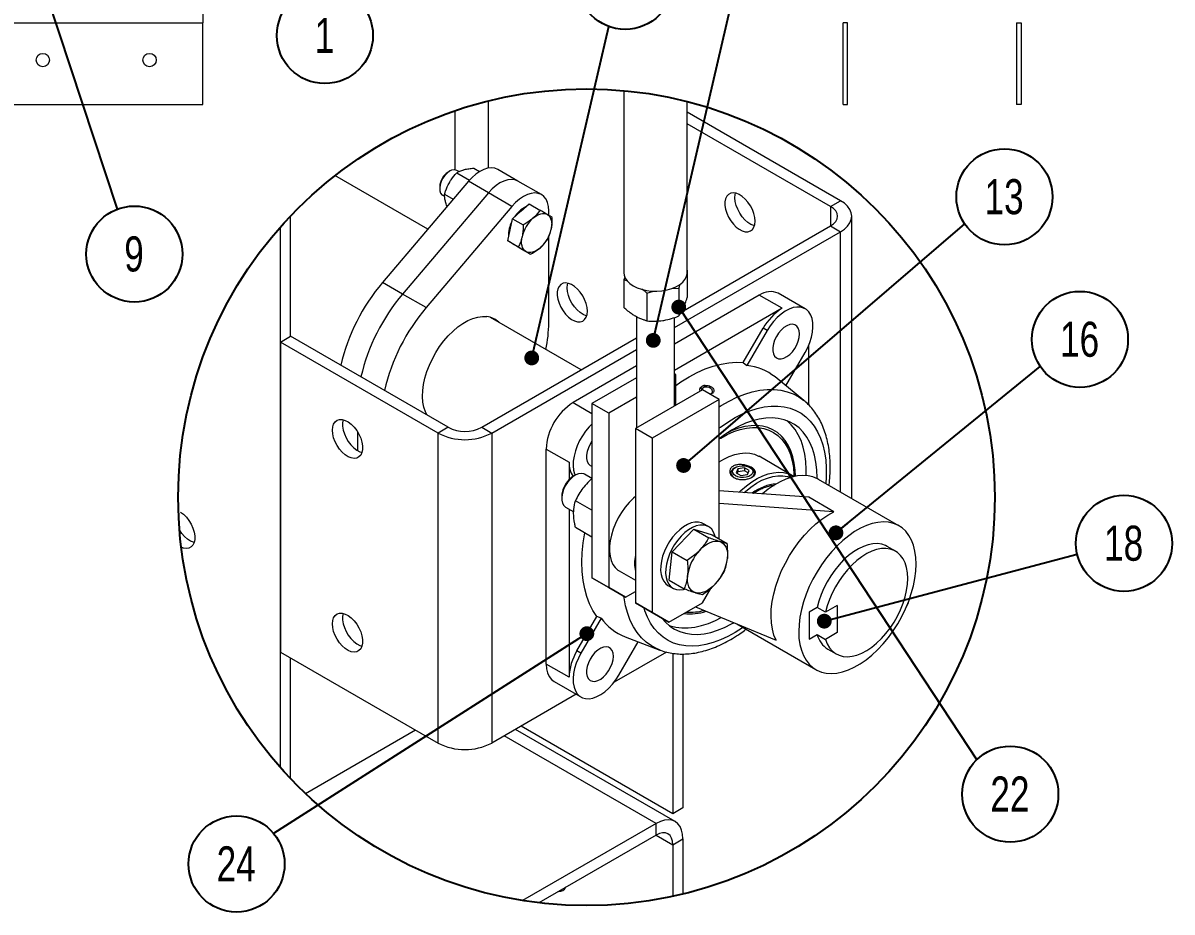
# Model space of a CAD drawing. Header units: millimetres. Extents: x -3124 to 13554, y -5049 to 691.
# Drawn here: x -926 to 624, y -2690 to -1491 of the extents above; entities that cross this region are included whole.
import ezdxf

# ---------------------------------------------------------------- set-up
doc = ezdxf.new("R2010")
doc.units = ezdxf.units.MM
doc.layers.add('SHEET', color=179, linetype='Continuous')
doc.styles.add('SLDTEXTSTYLE0', font='TXT', dxfattribs={"width": 0.75})
doc.dimstyles.new('SLDDIMSTYLE1', dxfattribs={"dimtxt": 0.18, "dimasz": 3.302, "dimexe": 0, "dimexo": 0.0625, "dimgap": 0, "dimtad": 0, "dimtih": 1, "dimtoh": 1, "dimdec": 0, "dimrnd": 1e-09, "dimzin": 0, "dimdsep": 46, "dimtxsty": 'Standard', "dimsah": 1, "dimcen": 0.09, "dimadec": 0, "dimazin": 0, "dimtfac": 3.302, "dimtdec": 0, "dimtofl": 0, "dimtmove": 0, "dimatfit": 3, "dimfxl": 1, "dimfrac": 2, "dimtolj": 1, "dimtzin": 0, "dimarcsym": 0})

msp = doc.modelspace()

# ---------------------------------------------------------------- linework, layer by layer
at = {"linetype": 'Continuous', "lineweight": 20}
for p, q in [((-683.36623, -1474.9973), (-683.36623, -1490.9973)), ((-2555.36618, -1490.9973), (-683.36623, -1490.9973)), ((-683.36623, -1600.9973), (-683.36623, -1490.9973)), ((180.22661, -1600.9973), (180.22661, -1490.9973)), ((186.22659, -1490.9973), (180.22661, -1490.9973)), ((186.22659, -1600.9973), (186.22659, -1490.9973)), ((414.2266, -1490.9973), (414.2266, -1600.9973)), ((414.2266, -1490.9973), (420.22661, -1490.9973)), ((420.22661, -1490.9973), (420.22661, -1600.9973)), ((-298.31389, -1686.69808), (-298.31389, -1596.13686)), ((-115.62457, -1582.30506), (-115.62457, -1828.10326)), ((-2555.36618, -1600.9973), (-683.36623, -1600.9973)), ((-343.56868, -1609.41908), (-343.56868, -1689.13397)), ((-30.18489, -1828.10318), (-30.18489, -1596.99756)), ((176.86187, -1730.73915), (-30.18475, -1611.21368)), ((180.22661, -1600.9973), (186.22659, -1600.9973)), ((420.22661, -1600.9973), (414.2266, -1600.9973)), ((163.28539, -1738.57669), (-30.18468, -1626.88879)), ((-318.17186, -1686.85071), (-310.30976, -1691.3894)), ((-258.47669, -1704.28635), (-285.62951, -1688.61136)), ((-380.14573, -1769.14326), (-505.26565, -1696.91307)), ((-325.31774, -1704.48487), (-441.1242, -1841.05475)), ((-350.44057, -1690.94588), (-352.62162, -1692.20523)), ((-340.91376, -1693.07338), (-323.92042, -1702.88342)), ((-338.11346, -1691.56763), (-340.83918, -1689.99411)), ((-298.16492, -1720.15986), (-325.31774, -1704.48487)), ((-226.79817, -1722.57396), (-258.47669, -1704.28635)), ((-298.16492, -1720.15986), (-413.97138, -1856.72974)), ((-364.01495, -1711.94117), (-364.01482, -1714.45967)), ((-266.48641, -1738.44748), (-298.16492, -1720.15986)), ((-360.03764, -1723.2504), (-357.35724, -1724.79776)), ((-357.46392, -1721.91773), (-345.80684, -1728.64721)), ((-254.49418, -1745.0664), (-243.10469, -1735.1208)), ((-243.10469, -1735.1208), (-228.72243, -1743.4235)), ((163.28539, -1738.57669), (176.86187, -1730.73915)), ((-565.3174, -1913.61462), (-565.3174, -1751.45641)), ((-266.48641, -1738.44748), (-382.29286, -1875.01736)), ((-265.88368, -1755.01201), (-254.49418, -1745.0664)), ((-216.85509, -1750.53902), (-216.85509, -1744.55056)), ((163.28539, -1738.57669), (163.28539, -1764.70176)), ((-578.89381, -2495.34044), (-578.89381, -1766.28114)), ((-269.05062, -1769.91563), (-265.88368, -1755.01201)), ((-265.88368, -1755.01201), (-251.50142, -1763.31471)), ((-38.05441, -1880.93271), (163.28539, -1764.70172)), ((163.28539, -1764.70172), (176.86194, -1772.53929)), ((191.85792, -2132.60839), (191.85792, -1751.63916)), ((-272.21764, -1784.8193), (-269.05062, -1769.91563)), ((-216.85509, -1895.36105), (-216.85509, -1779.1471)), ((-47.3046, -1901.94788), (176.86194, -1772.53929)), ((176.86194, -2123.95141), (176.86194, -1772.53929)), ((-272.21764, -1784.8193), (-257.83538, -1793.122)), ((-263.99509, -1789.77732), (-272.21764, -1784.8193)), ((-265.19503, -1789.08651), (-265.98624, -1788.57673)), ((-265.19503, -1789.08651), (-263.91673, -1789.82446)), ((-255.77261, -1794.73539), (-263.99509, -1789.77732)), ((-255.77261, -1794.73539), (-241.39036, -1803.03809)), ((-30.07537, -1824.27844), (-30.07537, -1861.52947)), ((-413.97138, -1856.72974), (-441.1242, -1841.05475)), ((-114.44149, -1833.79395), (-115.73462, -1837.52852)), ((-115.73462, -1837.52852), (-115.73462, -1874.77955)), ((-110.40618, -1839.40051), (-115.73462, -1837.52852)), ((-41.55145, -1849.00342), (-39.581, -1843.33429)), ((-382.29286, -1875.01736), (-413.97138, -1856.72974)), ((-84.38115, -1855.62849), (-75.70173, -1852.60528)), ((-84.38115, -1855.62849), (-84.38115, -1892.87952)), ((-49.69638, -1848.6619), (-41.55145, -1849.00342)), ((67.11897, -1858.10242), (-47.3046, -1924.15773)), ((-41.55145, -1849.00342), (-41.55145, -1886.25444)), ((97.89196, -1875.86729), (67.11897, -1858.10242)), ((128.92081, -1876.46778), (92.71687, -1855.56769)), ((-173.08212, -1958.88239), (-295.667, -1888.11564)), ((-98.50472, -1887.31293), (-98.50472, -2037.28032)), ((97.89196, -1875.86729), (-47.30487, -1959.68764)), ((-47.30473, -2007.72322), (-47.30473, -1888.27597)), ((45.56898, -1949.17639), (72.29197, -1902.89082)), ((77.72291, -1906.02603), (50.47764, -1953.21631)), ((77.72291, -1906.02603), (72.29197, -1902.89082)), ((-578.89381, -1921.45212), (-565.3174, -1913.61462)), ((-366.19614, -2044.23987), (-578.89381, -1921.45212)), ((-578.89381, -1921.45212), (-578.89381, -2339.52099)), ((-352.61973, -2036.40237), (-565.3174, -1913.61462)), ((-307.3648, -2036.40229), (-98.50472, -1915.82994)), ((-293.78826, -2044.23987), (-98.50459, -1931.505)), ((103.00603, -1980.48218), (128.9229, -1935.59277)), ((134.09583, -2006.6784), (134.09583, -1925.06738)), ((45.56898, -1949.17639), (50.47764, -1953.21631)), ((-98.50459, -1953.71486), (-184.04529, -2003.09645)), ((-45.5258, -1965.15716), (-47.305, -1966.18427)), ((-45.5258, -1965.15716), (-47.30446, -1964.13036)), ((-45.5258, -2006.69594), (-45.5258, -1965.15716)), ((-98.50499, -1969.61636), (-158.66291, -2004.34479)), ((127.35612, -2000.33914), (88.36671, -1968.54422)), ((-98.50499, -1995.7414), (-136.03551, -2017.4073)), ((-9.5479, -1985.92676), (-100.05762, -2038.1769)), ((13.07949, -1998.98927), (-77.43022, -2051.23942)), ((13.07949, -1998.98927), (-9.5479, -1985.92676)), ((13.07949, -2186.86243), (13.07949, -1998.98927)), ((-184.04529, -2003.09645), (-158.66277, -2017.74947)), ((-136.03551, -2017.4073), (-158.66291, -2004.34479)), ((-158.66291, -2004.34479), (-158.66291, -2239.50846)), ((-136.03551, -2017.4073), (-136.03551, -2252.57098)), ((-474.80782, -2042.39958), (-474.80782, -2067.76899)), ((-352.61973, -2036.40237), (-366.19614, -2044.23987)), ((-366.19614, -2462.30874), (-366.19614, -2044.23987)), ((-307.3648, -2036.40229), (-293.78826, -2044.23987)), ((-293.78826, -2044.23987), (-293.78826, -2462.30874)), ((-77.43022, -2051.23942), (-100.05762, -2038.1769)), ((-100.05762, -2038.1769), (-100.05762, -2273.34058)), ((-77.43022, -2051.23942), (-77.43022, -2286.40309)), ((-220.24923, -2065.80352), (-189.47623, -2083.56839)), ((-220.24923, -2355.83881), (-220.24923, -2065.80352)), ((112.0293, -2101.67359), (66.77451, -2075.54855)), ((-189.47623, -2083.56839), (-189.47623, -2107.00721)), ((34.93314, -2090.60294), (33.40236, -2091.48747)), ((38.18566, -2092.47871), (35.79482, -2097.62977)), ((47.10852, -2091.09851), (38.18566, -2092.47871)), ((38.18566, -2092.47871), (38.18566, -2096.3328)), ((53.64054, -2094.86937), (47.10852, -2091.09851)), ((47.10852, -2091.09851), (47.10852, -2094.9526)), ((56.03354, -2091.48747), (54.50209, -2090.60302)), ((-181.28936, -2101.03765), (-183.78135, -2102.47671)), ((-158.6625, -2105.44046), (-168.48751, -2099.76861)), ((35.79482, -2097.62977), (42.32684, -2101.40062)), ((38.18566, -2096.3328), (37.20583, -2098.44441)), ((47.10852, -2094.9526), (38.18566, -2096.3328)), ((42.32684, -2101.40062), (51.2497, -2100.02042)), ((52.2298, -2097.90905), (47.10852, -2094.9526)), ((51.2497, -2100.02042), (53.64054, -2094.86937)), ((145.17742, -2105.71784), (145.18349, -2104.36148)), ((255.48449, -2169.33923), (146.87321, -2106.63927)), ((133.73357, -2130.77284), (13.07949, -2122.17036)), ((-199.38836, -2129.51181), (-199.38836, -2132.38947)), ((-158.66264, -2148.24705), (-180.90107, -2135.40908)), ((167.6744, -2150.36646), (133.73357, -2130.77284)), ((-194.08541, -2144.11031), (-183.25643, -2150.36174)), ((-189.47623, -2146.77107), (-189.47623, -2373.60368)), ((167.6744, -2150.36646), (13.07922, -2139.34413)), ((-1.38908, -2170.36788), (-8.17735, -2166.4491)), ((-158.66264, -2184.45289), (-180.90107, -2171.61492)), ((-50.24422, -2204.22124), (-21.26661, -2173.66769)), ((-21.26661, -2173.66769), (-1.06472, -2185.32999)), ((-21.26661, -2173.66769), (3.59059, -2181.38466)), ((3.59059, -2181.38466), (23.79248, -2193.04696)), ((250.79971, -2203.58416), (239.48574, -2197.05274)), ((-54.36477, -2242.49184), (-50.24422, -2204.22124)), ((-50.24422, -2204.22124), (-30.04233, -2215.88354)), ((-121.75953, -2230.20248), (-100.05788, -2242.73057)), ((-158.66291, -2239.50846), (-136.03551, -2252.57098)), ((-136.03551, -2252.57523), (-158.66291, -2239.50846)), ((-54.36477, -2242.49184), (-34.16287, -2254.15414)), ((-136.03551, -2252.57098), (-113.40812, -2265.63774)), ((-113.40812, -2265.63774), (-136.03551, -2252.57523)), ((-113.40812, -2265.63774), (-100.05788, -2257.93082)), ((-56.17337, -2249.58967), (-49.3851, -2253.50846)), ((-9.5479, -2273.34475), (2.25362, -2252.90391)), ((-100.05762, -2273.34058), (-77.43022, -2286.40309)), ((-77.43022, -2286.40734), (-100.05762, -2273.34058)), ((-54.80283, -2299.46986), (-9.5479, -2273.34475)), ((172.33631, -2276.78393), (156.49719, -2285.92766)), ((172.33631, -2276.78393), (172.33631, -2313.36495)), ((260.46923, -2290.01005), (268.25637, -2272.67231)), ((-178.87235, -2337.92026), (-152.14936, -2291.63469)), ((-146.19607, -2293.86516), (-173.44141, -2341.05548)), ((-146.19607, -2293.86516), (-152.14936, -2291.63469)), ((-77.43022, -2286.40309), (-54.80283, -2299.46986)), ((-54.80283, -2299.46986), (-77.43022, -2286.40734)), ((-18.7637, -2278.6646), (89.80321, -2323.74379)), ((145.18322, -2279.39625), (134.32201, -2285.66629)), ((134.32201, -2285.66629), (134.32201, -2322.24731)), ((156.49719, -2285.92766), (145.18322, -2279.39625)), ((36.76616, -2301.72171), (143.49357, -2363.33413)), ((-113.96311, -2319.02766), (-66.93141, -2336.89152)), ((134.32201, -2322.24731), (145.18322, -2315.97727)), ((145.18322, -2315.97727), (156.49719, -2322.50868)), ((172.33631, -2313.36495), (156.49719, -2322.50868)), ((-578.89381, -2339.52099), (-366.19614, -2462.30874)), ((-173.44141, -2341.05548), (-178.87235, -2337.92026)), ((-58.17552, -2339.61229), (-128.77155, -2380.36651)), ((-122.24142, -2370.62221), (-96.32185, -2325.72828)), ((-66.93141, -2336.89152), (-67.45807, -2336.68893)), ((159.49224, -2335.62058), (170.80621, -2342.152)), ((-565.3174, -2510.16518), (-565.3174, -2347.35854)), ((-189.47623, -2373.60368), (-220.24923, -2355.83881)), ((-49.41228, -2341.33379), (-49.41228, -2557.7504)), ((-35.8358, -2342.14847), (-35.8358, -2549.91286)), ((-209.64333, -2379.28049), (-173.43939, -2400.18058)), ((-179.80336, -2396.50665), (-293.78826, -2462.30874)), ((-545.07864, -2530.39178), (-396.66939, -2444.71694)), ((-46.44177, -2568.27811), (-261.89726, -2443.8983)), ((-49.41228, -2557.7504), (-254.2643, -2439.49184)), ((-72.03967, -2570.81291), (-276.89169, -2452.55436)), ((-35.8358, -2549.91286), (-49.41228, -2557.7504)), ((-72.03967, -2570.81291), (-252.21624, -2674.82663)), ((-72.03967, -2586.49049), (-72.03967, -2570.81291)), ((-72.03967, -2586.49049), (-230.29896, -2677.85163)), ((-72.04345, -2586.4926), (-49.41228, -2599.55729)), ((-49.41228, -2599.55729), (-35.8358, -2591.71976)), ((-49.41228, -2599.55729), (-49.41228, -2669.14921)), ((-35.8358, -2591.71976), (-35.8358, -2666.02962))]:
    msp.add_line(p, q, dxfattribs=at)
at = {"linetype": 'Continuous', "lineweight": 20, "flags": 128}
for points in [[(-285.62951, -1688.61136), (-285.7138, -1688.56315), (-289.79577, -1686.92575), (-294.37063, -1686.36313), (-299.32454, -1686.88947), (-304.53449, -1688.49138), (-309.87096, -1691.12927), (-315.20142, -1694.73772), (-320.39337, -1699.22668), (-325.31774, -1704.48487)], [(-353.80874, -1693.38104), (-356.97346, -1696.65297), (-359.72764, -1700.55135), (-361.89804, -1704.83115), (-363.34843, -1709.22358), (-363.98764, -1713.45252), (-363.77549, -1717.25228), (-362.72533, -1720.38401), (-360.90317, -1722.65114), (-360.03764, -1723.2504)], [(-258.47669, -1704.28635), (-258.56098, -1704.23814), (-262.64295, -1702.60074), (-267.21781, -1702.03812), (-272.17172, -1702.56445), (-277.38167, -1704.16636), (-282.71814, -1706.80426), (-288.0486, -1710.41271), (-293.24055, -1714.90167), (-298.16492, -1720.15986)], [(-258.47669, -1704.28635), (-258.56098, -1704.23814), (-262.64295, -1702.60074), (-267.21781, -1702.03812), (-272.17172, -1702.56445), (-277.38167, -1704.16636), (-282.71814, -1706.80426), (-288.0486, -1710.41271), (-293.24055, -1714.90167), (-298.16492, -1720.15986)], [(-216.85509, -1744.55056), (-217.27676, -1738.63498), (-218.53139, -1733.35319), (-220.58768, -1728.83665), (-223.3946, -1725.1973), (-226.88247, -1722.52575), (-230.96444, -1720.88836), (-235.53929, -1720.32574), (-240.4932, -1720.85207), (-245.70316, -1722.45398), (-251.03962, -1725.09188), (-256.37009, -1728.70033), (-261.56204, -1733.18928), (-266.48641, -1738.44748)], [(61.46212, -1758.18336), (61.0451, -1753.20881), (59.81158, -1747.95666), (57.812, -1742.64197), (55.12782, -1737.48215), (51.86963, -1732.68869), (48.17015, -1728.45751), (44.18124, -1724.96208), (40.06581, -1722.34521), (35.99274, -1720.7145), (32.12872, -1720.13643), (28.63208, -1720.63467), (25.64552, -1722.18895), (23.2915, -1724.73525), (21.66659, -1728.16985), (20.83714, -1732.35193), (20.83714, -1737.11018), (21.66659, -1742.24977), (23.2915, -1747.56045), (25.64552, -1752.8248), (28.63208, -1757.82714), (32.12872, -1762.36258), (35.99274, -1766.24582), (40.06581, -1769.3177), (44.18124, -1771.45247), (48.17015, -1772.56254), (51.86963, -1772.60269), (55.12782, -1771.57113), (57.812, -1769.51025), (59.81158, -1766.50422), (61.0451, -1762.67642), (61.46212, -1758.18336)], [(34.30923, -1726.83326), (34.72598, -1722.34004), (35.18669, -1720.51064)], [(60.58432, -1764.5056), (59.77833, -1764.30189), (55.70526, -1762.6711), (51.59011, -1760.05446), (47.60093, -1756.55887), (43.90172, -1752.32785), (40.64326, -1747.53431), (37.95935, -1742.37449), (35.9595, -1737.05964), (34.72598, -1731.80765), (34.30923, -1726.83326)], [(176.86194, -1772.53929), (182.07958, -1769.01241), (186.27761, -1765.05792), (189.3521, -1760.77289), (191.22754, -1756.26288), (191.85792, -1751.63916), (191.22761, -1747.01541), (189.35224, -1742.50559), (186.27768, -1738.2206), (182.07958, -1734.26592), (176.86187, -1730.73915)], [(-238.29307, -1754.41911), (-235.67491, -1752.34062), (-233.015, -1750.63735), (-230.35894, -1749.33874), (-227.75218, -1748.46698), (-225.23921, -1748.03686), (-222.86307, -1748.05562), (-220.66449, -1748.52325), (-218.68103, -1749.43169)], [(-218.68103, -1749.43169), (-216.94667, -1750.7652), (-215.49102, -1752.50102), (-214.33896, -1754.60957), (-213.51032, -1757.05465), (-213.01926, -1759.79445), (-212.87407, -1762.78219), (-213.07732, -1765.96657), (-213.6255, -1769.29338)], [(163.28539, -1764.70172), (167.265, -1761.90231), (170.22222, -1758.70866), (172.04324, -1755.24317), (172.65791, -1751.63912), (172.04324, -1748.03532), (170.22222, -1744.56982), (167.26493, -1741.37598), (163.28539, -1738.57669)], [(-247.79398, -1799.13003), (-249.52841, -1797.79655), (-250.98406, -1796.06058), (-252.13605, -1793.95214), (-252.96469, -1791.50706), (-253.45582, -1788.76715), (-253.60101, -1785.7794), (-253.39769, -1782.59499), (-252.84951, -1779.26834)], [(-228.18201, -1794.14249), (-230.80017, -1796.22114), (-233.46001, -1797.92421), (-236.11607, -1799.22282), (-238.7229, -1800.09461), (-241.23586, -1800.52489), (-243.61193, -1800.50594), (-245.81052, -1800.03831), (-247.79398, -1799.13003)], [(-115.62457, -1828.10326), (-115.29684, -1831.15361), (-113.84887, -1835.13998), (-111.28419, -1838.9345), (-107.67237, -1842.43347), (-103.11255, -1845.54152), (-97.72814, -1848.17415), (-91.66709, -1850.25921), (-85.09407, -1851.73977), (-78.18873, -1852.57566), (-71.13908, -1852.744), (-64.13785, -1852.24017), (-57.37574, -1851.07774), (-51.03699, -1849.28894), (-45.2949, -1846.92211), (-40.30593, -1844.04204), (-36.20602, -1840.7272), (-33.10725, -1837.06784), (-31.09377, -1833.16423), (-30.22103, -1829.12251), (-30.18489, -1828.10318)], [(-164.8121, -1879.70577), (-165.22912, -1874.73123), (-166.46264, -1869.47908), (-168.46222, -1864.16446), (-171.14613, -1859.00472), (-174.40459, -1854.21111), (-178.10407, -1849.97992), (-182.09298, -1846.4845), (-186.2084, -1843.86778), (-190.2812, -1842.23707), (-194.14522, -1841.659), (-197.64213, -1842.15724), (-200.62869, -1843.71137), (-202.98271, -1846.25782), (-204.60762, -1849.69234), (-205.43707, -1853.87435), (-205.43707, -1858.6326), (-204.60762, -1863.77227), (-202.98271, -1869.08287), (-200.62869, -1874.34722), (-197.64213, -1879.34955), (-194.14522, -1883.88523), (-190.2812, -1887.7684), (-186.2084, -1890.84012), (-182.09298, -1892.97489), (-178.10407, -1894.08504), (-174.40459, -1894.12518), (-171.14613, -1893.0937), (-168.46222, -1891.03274), (-166.46264, -1888.02672), (-165.22912, -1884.19883), (-164.8121, -1879.70577)], [(-191.96498, -1848.35568), (-191.54824, -1843.86246), (-191.08752, -1842.03314)], [(-165.68963, -1886.02817), (-166.49588, -1885.8243), (-170.56895, -1884.19351), (-174.6841, -1881.57687), (-178.67302, -1878.08152), (-182.3725, -1873.85034), (-185.63095, -1869.05673), (-188.31487, -1863.89698), (-190.31472, -1858.58214), (-191.54824, -1853.33006), (-191.96498, -1848.35568)], [(128.9229, -1935.59277), (132.45245, -1928.81907), (135.33131, -1921.86639), (137.49516, -1914.89025), (138.89565, -1908.04611), (139.50149, -1901.48722), (139.29912, -1895.36), (138.29319, -1889.80118), (136.50603, -1884.93506), (133.97762, -1880.87032), (130.76441, -1877.69774), (126.93822, -1875.48813), (122.58455, -1874.29103), (117.80058, -1874.13305), (112.69319, -1875.01773), (107.37649, -1876.92532), (101.96922, -1879.81325), (96.59222, -1883.61692), (91.36554, -1888.25145), (86.40597, -1893.61329), (81.8243, -1899.58256), (77.72291, -1906.02603)], [(-380.84261, -2020.10966), (-383.18422, -2015.46332), (-385.2774, -2009.23777), (-386.59454, -2002.33061), (-387.11716, -1994.83864), (-386.83784, -1986.86704), (-385.7605, -1978.52782), (-383.90024, -1969.93784), (-381.28336, -1961.2179), (-377.94641, -1952.4903), (-373.93632, -1943.87764), (-369.30921, -1935.50067), (-364.13034, -1927.47713), (-358.47214, -1919.91954), (-352.41419, -1912.93403), (-346.04145, -1906.61879), (-339.44348, -1901.06227), (-332.7128, -1896.34265), (-325.94394, -1892.52603), (-319.23187, -1889.66606), (-312.67086, -1887.8029), (-306.35301, -1886.96264), (-300.36701, -1887.15714)], [(121.42487, -1910.35943), (121.00165, -1906.11011), (119.75181, -1902.54808), (117.73375, -1899.84006), (115.04189, -1898.11239), (111.80204, -1897.44613), (108.16568, -1897.87221), (104.30294, -1899.37091), (100.39434, -1901.87197), (96.6227, -1905.25863), (93.16437, -1909.37225), (90.18098, -1914.02078), (87.81212, -1918.98673), (86.16853, -1924.03797), (85.32708, -1928.93811), (85.32708, -1933.45823), (86.16853, -1937.387), (87.81212, -1940.54044), (90.18098, -1942.77137), (93.16437, -1943.97534), (96.6227, -1944.09621), (100.39434, -1943.12824), (104.30294, -1941.11652), (108.16568, -1938.15524), (111.80204, -1934.38303), (115.04189, -1929.97612), (117.73375, -1925.14048), (119.75181, -1920.10231), (121.00165, -1915.0974), (121.42487, -1910.35943)], [(-45.5258, -1979.9916), (-38.65566, -1975.23033), (-27.6902, -1968.41871), (-16.7246, -1962.5698), (-5.82246, -1957.71753), (4.95351, -1953.88999), (15.541, -1951.10899), (25.87892, -1949.39095), (35.90751, -1948.74544), (45.56898, -1949.17639)], [(0.84396, -1991.92569), (1.85602, -1991.44375), (3.56536, -1989.90852), (4.1743, -1987.99434), (3.59085, -1985.99301), (1.90336, -1984.2089), (-0.63057, -1982.91422), (-3.62603, -1982.30532), (-6.62702, -1982.4751), (-9.1758, -1983.39802), (-10.88514, -1984.93325), (-11.49407, -1986.84744), (-11.48989, -1987.04746)], [(13.07949, -2008.93912), (15.8419, -2007.19008), (26.41287, -2001.08759), (36.95282, -1995.93746), (47.39991, -1991.76995), (57.69277, -1988.60941), (67.77113, -1986.47431), (77.57577, -1985.37748), (87.0491, -1985.32506), (96.13562, -1986.31749), (104.78193, -1988.34899), (112.93731, -1991.40757), (120.55395, -1995.47535), (127.35612, -2000.33914)], [(13.07949, -2037.31653), (14.62928, -2036.15974), (24.56218, -2029.28151), (34.54242, -2023.29079), (44.50688, -2018.22572), (54.39257, -2014.118), (64.13699, -2010.99374), (73.6785, -2008.87279), (82.95674, -2007.76851), (91.91318, -2007.6879), (100.49111, -2008.6313), (108.63631, -2010.59279), (116.29726, -2013.56021), (123.4256, -2017.51453), (129.97617, -2022.43097), (135.90761, -2028.27819), (141.18244, -2035.01943), (145.76721, -2042.61201), (149.63305, -2051.00788), (152.75542, -2060.15401), (155.1147, -2069.99258), (156.69585, -2080.46133), (157.48895, -2091.49411), (157.48895, -2103.02118), (156.92682, -2112.4431)], [(-508.74878, -2040.33398), (-508.33203, -2035.84076), (-507.09851, -2032.01279), (-505.09866, -2029.00693), (-502.41475, -2026.94604), (-499.15629, -2025.91456), (-495.45708, -2025.95455), (-491.4679, -2027.06478), (-487.35275, -2029.19932), (-483.27967, -2032.27127), (-479.41565, -2036.15451), (-475.91874, -2040.69004), (-472.93245, -2045.69237), (-470.57844, -2050.95657), (-468.95352, -2056.26725), (-468.12407, -2061.40699), (-468.12407, -2066.16525), (-468.95352, -2070.34717), (-470.57844, -2073.78177), (-472.93245, -2076.32823), (-475.91874, -2077.88251), (-479.41565, -2078.38067), (-483.27967, -2077.8026), (-487.35275, -2076.17181), (-491.4679, -2073.55517), (-495.45708, -2070.05959), (-499.15629, -2065.82856), (-502.41475, -2061.03502), (-505.09866, -2055.87521), (-507.09851, -2050.56036), (-508.33203, -2045.30836), (-508.74878, -2040.33398)], [(-494.2949, -2026.17386), (-495.06798, -2030.17762), (-495.06798, -2034.93587), (-494.23853, -2040.07546), (-492.61362, -2045.38614), (-490.2596, -2050.65049), (-487.27304, -2055.65282), (-483.7764, -2060.18827), (-479.91238, -2064.07151), (-475.83931, -2067.14339), (-471.72389, -2069.27816), (-468.89701, -2070.16898)], [(145.18349, -2104.36148), (144.7867, -2093.65833), (143.59911, -2083.48833), (141.62906, -2073.92289), (138.89039, -2065.0291), (135.40225, -2056.86933), (131.18919, -2049.50074), (126.28066, -2042.97516), (120.71121, -2037.33823), (114.5198, -2032.6295), (107.74987, -2028.88216), (100.44896, -2026.12226), (92.66825, -2024.36939), (84.46236, -2023.63561), (75.88875, -2023.92632), (67.0077, -2025.2391), (57.88132, -2027.5652), (48.57375, -2030.88815), (39.15039, -2035.18436), (29.67699, -2040.42414), (20.22031, -2046.57034), (13.07949, -2051.82599)], [(130.37032, -2101.56773), (130.45084, -2093.14906), (129.85586, -2082.57232), (128.47169, -2072.54695), (126.30797, -2063.14331), (123.37988, -2054.42739), (119.70805, -2046.46026), (115.31817, -2039.29778), (110.24099, -2032.99027), (104.51219, -2027.58199), (104.34731, -2027.44761)], [(-158.6625, -2032.15474), (-162.3191, -2035.8427), (-167.10307, -2041.52413), (-171.45667, -2047.74783), (-175.28293, -2054.37511), (-178.49607, -2061.25755), (-181.02447, -2068.24152), (-182.81163, -2075.17105), (-183.81763, -2081.89133), (-184.01993, -2088.25216), (-183.4141, -2094.11157), (-182.01361, -2099.33874), (-181.31579, -2101.05291)], [(13.07949, -2052.17653), (15.13923, -2050.90788), (23.9322, -2046.06308), (32.67056, -2042.17212), (41.28194, -2039.26728), (49.69485, -2037.37268), (57.83971, -2036.50405), (65.64895, -2036.66846), (73.05783, -2037.86476), (80.00504, -2040.08284), (86.43301, -2043.3044), (92.28839, -2047.50276), (97.52269, -2052.64315), (102.09262, -2058.6829), (105.96022, -2065.57204), (109.09345, -2073.25345), (111.46642, -2081.66343), (113.05937, -2090.73233), (113.85921, -2100.38507), (113.93393, -2102.86123)], [(115.76688, -2102.44958), (115.38452, -2094.39273), (114.19881, -2084.96937), (112.23322, -2076.15951), (109.50366, -2068.03427), (106.03197, -2060.65906), (101.84621, -2054.09313), (96.98004, -2048.38949), (91.47263, -2043.59397), (85.36835, -2039.74518), (78.71629, -2036.87422), (71.57008, -2035.00409), (63.98729, -2034.14983), (56.02882, -2034.31842), (47.75886, -2035.50845), (39.24405, -2037.71036), (30.55283, -2040.90636), (24.51241, -2043.66688)], [(-158.6625, -2055.29298), (-160.98334, -2059.01486), (-163.3522, -2063.9808), (-164.99572, -2069.03201), (-165.83718, -2073.93215), (-165.83718, -2078.45227), (-164.99572, -2082.38104), (-163.3522, -2085.53452), (-160.98334, -2087.76544), (-158.6625, -2088.80774)], [(115.50092, -2102.50195), (115.11391, -2094.11614), (113.92705, -2084.68347), (111.95957, -2075.86505), (109.22724, -2067.73198), (105.75218, -2060.34952), (101.56238, -2053.77713), (98.28241, -2049.75411)], [(13.07949, -2083.05254), (19.19989, -2079.39798), (26.61854, -2075.80102), (33.93213, -2073.17137), (41.05772, -2071.53899), (47.9145, -2070.92227), (54.42494, -2071.32828), (60.51506, -2072.75238), (66.11607, -2075.17845), (66.77451, -2075.54855)], [(33.40236, -2091.48747), (31.33872, -2092.9516), (29.46754, -2095.22337), (28.72683, -2097.70208), (29.17284, -2100.20453), (30.77119, -2102.54442), (33.40398, -2104.54874)], [(54.50047, -2090.60208), (56.86042, -2092.42195), (58.2365, -2094.55194), (58.51757, -2096.81949), (57.6803, -2099.04065), (55.79306, -2101.03578), (53.00854, -2102.64325), (49.5525, -2103.73273), (45.70493, -2104.21607), (41.77698, -2104.05382), (38.08748, -2103.25935), (34.93489, -2101.89705), (32.57507, -2100.0771), (31.19886, -2097.9472), (30.91833, -2095.67995), (31.75506, -2093.45849), (33.6423, -2091.46336), (36.42682, -2089.85589), (39.88286, -2088.76641), (43.73097, -2088.28337), (47.65838, -2088.44532), (51.34802, -2089.23971), (54.50047, -2090.60208)], [(56.81457, -2104.06267), (59.1671, -2101.98454), (60.48505, -2099.5868), (60.63381, -2097.07298), (59.60206, -2094.62899), (57.4668, -2092.43649), (56.03354, -2091.48747)], [(-188.19861, -2106.61018), (-191.63361, -2110.76079), (-194.5847, -2115.43396), (-196.9139, -2120.41129), (-198.51251, -2125.46024), (-199.30555, -2130.34441), (-199.25605, -2134.8355), (-198.36632, -2138.72378), (-196.67801, -2141.82711), (-194.27005, -2144.00057), (-194.08541, -2144.11031)], [(-183.78135, -2102.47671), (-186.25163, -2104.13047), (-189.73936, -2107.28206)], [(-168.48751, -2099.76861), (-169.74274, -2099.17379), (-173.0101, -2098.57091), (-176.66453, -2099.06069), (-180.53489, -2100.62017), (-184.44059, -2103.17656), (-188.19861, -2106.61018)], [(39.8598, -2124.07972), (42.40844, -2121.65917), (49.63814, -2115.44595), (57.01485, -2110.04672), (64.45468, -2105.52302), (71.87333, -2101.92605), (79.18692, -2099.2964), (86.3125, -2097.66403), (93.16929, -2097.04731), (99.67973, -2097.45332), (105.76985, -2098.87741), (111.37086, -2101.30348), (113.90507, -2102.84191)], [(46.57106, -2124.55825), (48.52951, -2122.81863), (55.82085, -2116.96478), (63.22453, -2111.98225), (70.65087, -2107.93154), (78.00951, -2104.86184), (85.21129, -2102.81029), (92.16869, -2101.80196), (98.79734, -2101.84896), (105.01674, -2102.9508), (108.7794, -2104.21683)], [(146.87321, -2106.63927), (145.60246, -2105.93831), (139.53015, -2103.38967), (132.95854, -2101.86975), (125.95515, -2101.39415), (118.59186, -2101.96757), (110.94413, -2103.58436), (103.09046, -2106.22786), (95.11155, -2109.87079), (87.08922, -2114.4759), (79.10573, -2119.996), (71.30337, -2126.32162)], [(-100.05762, -2129.83047), (-102.74544, -2132.20864), (-108.41227, -2137.92737), (-113.7457, -2144.30446), (-118.65051, -2151.22638), (-123.03904, -2158.56901), (-126.83266, -2166.20129), (-129.9638, -2173.98689), (-132.37649, -2181.78666), (-134.02743, -2189.46096), (-134.88736, -2196.87299), (-134.94064, -2203.8899), (-134.18645, -2210.38647), (-132.63827, -2216.24651), (-130.32391, -2221.36553), (-127.28448, -2225.6517), (-123.57434, -2229.02848), (-121.75953, -2230.20248)], [(-713.62696, -2150.72189), (-709.55389, -2153.79369), (-705.68987, -2157.67693), (-702.19296, -2162.21261), (-699.2064, -2167.21494), (-696.85265, -2172.47914), (-695.22774, -2177.78974), (-694.39829, -2182.92941), (-694.39829, -2187.68766), (-695.22774, -2191.86967), (-696.85265, -2195.30418), (-699.2064, -2197.8508), (-702.19296, -2199.40492), (-705.68987, -2199.90316), (-709.55389, -2199.32502), (-712.65147, -2198.0848)], [(89.80321, -2323.74379), (86.87572, -2316.64904), (84.74572, -2308.79302), (83.43586, -2300.25889), (82.95977, -2291.13707), (83.32257, -2281.52427), (84.52062, -2271.52219), (86.54097, -2261.23689), (89.36232, -2250.77732), (92.95471, -2240.25427), (97.28026, -2229.77918), (102.29297, -2219.46302), (107.93984, -2209.4151), (114.16098, -2199.74187), (120.89059, -2190.54574), (128.0573, -2181.92418), (135.5852, -2173.96853), (143.39458, -2166.76304), (151.40261, -2160.3841), (159.52461, -2154.89914), (167.6744, -2150.36646)], [(-8.17735, -2166.4491), (-10.80853, -2165.23164), (-15.08458, -2164.29063), (-19.7612, -2164.37468), (-24.72872, -2165.48155), (-29.87091, -2167.58554), (-35.06704, -2170.63738), (-40.19534, -2174.5652), (-45.13576, -2179.27728)], [(7.60863, -2183.7042), (7.26147, -2182.3774), (5.46271, -2177.78632), (2.94078, -2173.99569), (-0.24512, -2171.09453), (-4.02026, -2169.15043), (-8.29631, -2168.20942), (-12.97292, -2168.29347), (-17.94045, -2169.40033), (-23.08264, -2171.50433), (-28.27877, -2174.55616), (-33.40706, -2178.48398), (-38.34748, -2183.19606)], [(264.36257, -2281.34101), (268.62527, -2271.03218), (272.17855, -2260.67522), (274.98593, -2250.37626), (277.01862, -2240.24113), (278.25579, -2230.37378), (278.68467, -2220.87545), (278.3009, -2211.84362), (277.10838, -2203.37094), (275.11939, -2195.54441), (272.35435, -2188.44426), (268.84166, -2182.14344), (264.61727, -2176.70653), (259.72459, -2172.18929), (254.21374, -2168.63827), (248.14143, -2166.08963), (241.56982, -2164.5697), (234.56643, -2164.09411), (227.20314, -2164.66753), (219.55541, -2166.28431), (211.70173, -2168.92782), (203.72283, -2172.57075), (195.7005, -2177.17585), (187.71701, -2182.69595), (179.85423, -2189.07429), (172.19294, -2196.24544), (164.81192, -2204.13577), (157.78654, -2212.66444), (151.18911, -2221.74386), (145.08746, -2231.28075), (139.5439, -2241.17745), (134.61549, -2251.33235), (130.35279, -2261.64111), (126.79951, -2271.99814), (123.99206, -2282.29707), (121.95943, -2292.43215), (120.72227, -2302.29959), (120.29338, -2311.79791), (120.67709, -2320.82978), (121.86961, -2329.30246), (123.85853, -2337.12903), (126.62364, -2344.22906), (130.13632, -2350.52997), (134.36072, -2355.96688), (139.2534, -2360.48411), (144.76418, -2364.03517), (150.83656, -2366.58377), (157.4081, -2368.10366), (164.41149, -2368.57933), (171.77485, -2368.0058), (179.42264, -2366.38897), (187.27625, -2363.74559), (195.25516, -2360.10266), (203.27749, -2355.49747), (211.26111, -2349.97737), (219.12376, -2343.59912), (226.78498, -2336.428), (234.16614, -2328.53759), (241.19144, -2320.00896), (247.78881, -2310.92958), (253.89059, -2301.39262), (259.43415, -2291.49584), (264.36257, -2281.34101)], [(-695.17123, -2191.69139), (-695.97748, -2191.48752), (-700.05055, -2189.85673), (-704.1657, -2187.24009), (-708.15461, -2183.74474), (-711.8541, -2179.51356), (-715.01019, -2174.87053)], [(-152.14936, -2291.63469), (-157.35251, -2283.48169), (-161.80713, -2274.47256), (-165.48732, -2264.65933), (-168.37206, -2254.09861), (-170.44447, -2242.85129), (-171.69282, -2230.98248), (-172.10971, -2218.56055), (-171.69282, -2205.6573), (-170.44447, -2192.34717), (-168.39498, -2178.83458)], [(-45.13576, -2179.27728), (-49.77231, -2184.66305), (-53.99644, -2190.5963), (-57.70914, -2196.9378), (-60.82328, -2203.53913), (-63.26605, -2210.2455), (-64.97997, -2216.89976), (-65.92501, -2223.34579), (-66.07903, -2229.43251), (-65.43826, -2235.01743), (-64.01795, -2239.96948), (-61.85126, -2244.17264), (-58.98892, -2247.52846), (-56.17337, -2249.58967)], [(-38.34748, -2183.19606), (-42.98404, -2188.58184), (-47.20817, -2194.51508), (-50.92087, -2200.85658), (-54.03501, -2207.45792), (-56.47778, -2214.16428), (-58.1917, -2220.81854), (-59.13674, -2227.26457), (-59.29076, -2233.3513), (-58.64999, -2238.93622), (-57.22968, -2243.88827), (-55.06299, -2248.09143), (-52.20065, -2251.44725), (-48.70994, -2253.87701), (-44.67248, -2255.32377), (-40.18293, -2255.75342), (-35.34676, -2255.15645), (-33.56958, -2254.6999)], [(-13.12802, -2202.00706), (-9.76369, -2198.74993), (-6.2796, -2195.94214), (-2.73522, -2193.6314), (0.80876, -2191.85744), (4.29164, -2190.6506), (7.65395, -2190.03153), (10.83795, -2190.0108), (13.78945, -2190.58857)], [(13.78945, -2190.58857), (16.45758, -2191.75541), (18.79703, -2193.49092), (20.76762, -2195.76565), (22.33575, -2198.54043), (23.47432, -2201.76815), (24.16405, -2205.39344), (24.39319, -2209.35393), (24.15771, -2213.58232)], [(239.48574, -2197.05274), (237.5184, -2196.02364), (232.27425, -2194.17659), (226.56581, -2193.35151), (220.47388, -2193.5601), (214.08475, -2194.79933), (207.48907, -2197.05161), (200.77997, -2200.28514), (194.05252, -2204.45421), (187.40209, -2209.49957), (180.92294, -2215.34983), (174.70665, -2221.92229), (168.84129, -2229.12368), (163.41008, -2236.85206), (158.48976, -2244.99804), (154.15005, -2253.44621), (150.45245, -2262.0769), (147.4493, -2270.768), (145.18322, -2279.39625)], [(156.49719, -2322.50868), (158.76327, -2328.52057), (161.76642, -2333.74431), (165.46401, -2338.10584), (169.80372, -2341.54349), (174.72405, -2344.00858), (180.15526, -2345.46622), (186.02062, -2345.89561), (192.2369, -2345.29082), (198.71605, -2343.66041), (205.36649, -2341.02743), (212.09394, -2337.42908), (218.80304, -2332.91651), (225.39872, -2327.55358), (231.78784, -2321.41609), (237.87978, -2314.591), (243.58822, -2307.1751), (248.83236, -2299.27336), (253.53791, -2290.99767), (257.63822, -2282.46522), (261.07532, -2273.79678), (263.80036, -2265.11531), (265.77493, -2256.54353), (266.97095, -2248.20299), (267.37151, -2240.21178), (266.97095, -2232.68298), (265.77493, -2225.72335), (263.80036, -2219.43143), (261.07532, -2213.89615), (257.63822, -2209.19617), (253.53791, -2205.39785), (248.83236, -2202.55506), (243.58822, -2200.708), (237.87978, -2199.88293), (231.78784, -2200.09152), (225.39872, -2201.33075), (218.80304, -2203.58302), (212.09394, -2206.81655), (205.36649, -2210.98562), (198.71605, -2216.03099), (192.2369, -2221.88124), (186.02062, -2228.45371), (180.15526, -2235.65509), (174.72405, -2243.38348), (169.80372, -2251.52945), (165.46401, -2259.97762), (161.76642, -2268.60831), (158.76327, -2277.29941), (156.49719, -2285.92766)], [(-19.30871, -2259.41272), (-21.97697, -2258.24612), (-24.31643, -2256.51045), (-26.28701, -2254.23588), (-27.85501, -2251.46086), (-28.99372, -2248.23322), (-29.68344, -2244.60809), (-29.91258, -2240.64745), (-29.6771, -2236.41905)], [(7.60863, -2247.99447), (4.2443, -2251.25144), (0.76021, -2254.05939), (-2.78418, -2256.36997), (-6.32815, -2258.14394), (-9.81103, -2259.35077), (-13.17334, -2259.97), (-16.35735, -2259.99073), (-19.30871, -2259.41272)], [(-67.45807, -2336.68893), (-70.68268, -2335.33374), (-78.29932, -2331.26604), (-85.33238, -2326.213), (-91.74086, -2320.20439), (-97.48686, -2313.27532), (-102.53679, -2305.4666), (-106.86113, -2296.82411), (-110.43424, -2287.39838), (-113.23535, -2277.24477), (-115.24801, -2266.42295), (-115.52463, -2264.41587)], [(-508.74878, -2301.62693), (-508.33203, -2297.13371), (-507.09851, -2293.30583), (-505.09866, -2290.29996), (-502.41475, -2288.239), (-499.15629, -2287.20752), (-495.45708, -2287.24759), (-491.4679, -2288.35782), (-487.35275, -2290.49243), (-483.27967, -2293.56431), (-479.41565, -2297.44755), (-475.91874, -2301.98315), (-472.93245, -2306.98541), (-470.57844, -2312.24968), (-468.95352, -2317.56036), (-468.12407, -2322.70003), (-468.12407, -2327.4582), (-468.95352, -2331.64021), (-470.57844, -2335.0748), (-472.93245, -2337.62118), (-475.91874, -2339.17554), (-479.41565, -2339.6737), (-483.27967, -2339.09563), (-487.35275, -2337.46484), (-491.4679, -2334.84821), (-495.45708, -2331.35262), (-499.15629, -2327.12159), (-502.41475, -2322.32806), (-505.09866, -2317.16832), (-507.09851, -2311.85347), (-508.33203, -2306.6014), (-508.74878, -2301.62693)], [(-494.2949, -2287.46698), (-495.06798, -2291.47065), (-495.06798, -2296.22883), (-494.23853, -2301.36849), (-492.61362, -2306.67917), (-490.2596, -2311.94345), (-487.27304, -2316.94586), (-483.7764, -2321.48131), (-479.91238, -2325.36455), (-475.83931, -2328.43642), (-471.72389, -2330.57119), (-468.89728, -2331.46185)], [(44.9359, -2306.43808), (44.50688, -2306.73598), (34.54242, -2313.17555), (24.56218, -2318.70784), (14.62928, -2323.2979), (4.80644, -2326.91667), (-4.84404, -2329.54128), (-14.26147, -2331.15521), (-23.38596, -2331.74813), (-32.16019, -2331.31652), (-40.52833, -2329.86281), (-48.43764, -2327.39643), (-55.83809, -2323.93279), (-62.68301, -2319.49395), (-68.92897, -2314.10785), (-74.53645, -2307.80862), (-79.47013, -2300.63605), (-83.69884, -2292.63553), (-87.19575, -2283.85762), (-88.40593, -2280.06914)], [(-54.96238, -2303.40998), (-52.93623, -2304.13904), (-45.27049, -2306.14519), (-37.16562, -2307.13445), (-28.67839, -2307.10004), (-19.86842, -2306.04205), (-10.79747, -2303.9681), (-1.52921, -2300.89258), (7.87149, -2296.83699), (15.48206, -2292.88417)], [(-64.00824, -2294.15564), (-59.48349, -2299.30531), (-53.59776, -2304.48259), (-47.11146, -2308.71435), (-40.06991, -2311.97089), (-32.52245, -2314.22924), (-24.5221, -2315.4736), (-16.12497, -2315.69539), (-7.38998, -2314.89289), (1.62162, -2313.07177), (10.84659, -2310.2449), (20.22031, -2306.43202), (29.67699, -2301.65978), (32.60758, -2299.99509)], [(-129.73952, -2345.38884), (-130.16274, -2341.13951), (-131.41258, -2337.57756), (-133.43063, -2334.86947), (-136.1225, -2333.14187), (-139.36235, -2332.47553), (-142.99858, -2332.90162), (-146.86139, -2334.40028), (-150.76991, -2336.90137), (-154.54169, -2340.28804), (-158.00002, -2344.40174), (-160.98334, -2349.05022), (-163.3522, -2354.01617), (-164.99572, -2359.0673), (-165.83718, -2363.96751), (-165.83718, -2368.48764), (-164.99572, -2372.41633), (-163.3522, -2375.56988), (-160.98334, -2377.80081), (-158.00002, -2379.00483), (-154.54169, -2379.12562), (-150.76991, -2378.15749), (-146.86139, -2376.14589), (-142.99858, -2373.18465), (-139.36235, -2369.41243), (-136.1225, -2365.00545), (-133.43063, -2360.16989), (-131.41258, -2355.13179), (-130.16274, -2350.12681), (-129.73952, -2345.38884)], [(-220.24923, -2355.83881), (-219.80348, -2362.12151), (-218.47731, -2367.73492), (-216.3032, -2372.54072), (-213.33485, -2376.42071), (-209.64535, -2379.27925), (-209.64333, -2379.28049)], [(-173.44141, -2341.05548), (-176.97096, -2347.82918), (-179.84976, -2354.78181), (-182.01361, -2361.75811), (-183.4141, -2368.60209), (-184.01993, -2375.16107), (-183.81763, -2381.28832), (-182.81163, -2386.84711), (-181.02447, -2391.71322), (-178.49607, -2395.77796), (-175.28293, -2398.95059), (-171.45667, -2401.16008), (-167.10307, -2402.35721), (-162.3191, -2402.5152), (-157.21171, -2401.63051), (-151.895, -2399.72293), (-146.48766, -2396.83495), (-141.11067, -2393.03128), (-135.88405, -2388.39679), (-130.92448, -2383.03503), (-126.34282, -2377.06568), (-122.24142, -2370.62221)], [(-35.8358, -2591.71976), (-36.28155, -2585.43705), (-37.60772, -2579.82361), (-39.78176, -2575.01777), (-42.75011, -2571.13782), (-46.43968, -2568.27932), (-50.75956, -2566.51256), (-55.60348, -2565.88119), (-60.85208, -2566.40064), (-66.37615, -2568.05816), (-72.03967, -2570.81291)], [(-49.41228, -2599.55729), (-49.84703, -2594.71069), (-51.13463, -2590.55232), (-53.22566, -2587.24204), (-56.03965, -2584.907), (-59.46852, -2583.6369), (-63.38055, -2583.48068), (-67.62525, -2584.44417), (-72.03967, -2586.49049)]]:
    msp.add_lwpolyline(points, dxfattribs=at)
at = {"linetype": 'Continuous', "lineweight": 20}
for centre in [(-899.36625, -1540.9973), (-755.36625, -1540.9973)]:
    msp.add_circle(centre, 9, dxfattribs=at)
msp.add_circle((-165.96432, -2130.81079), 550.81088)
for centre, radius, start, end in [((-344.95574, -1700.75621), 11.52254, 69.06791713, 140.20331539), ((-339.64747, -1712.85165), 24.38449, 122.14512393, 177.86016218), ((-232.83242, -1771.78552), 35.89324, 114.39736277, 147.85900853), ((-233.12443, -1776.30239), 37.9437, 151.97704028, 184.02947278), ((-206.70713, -1789.60998), 47.28709, 131.90989854, 167.36736497), ((-259.76723, -1758.95186), 47.28643, 311.90945267, 347.36734437), ((-239.31697, -2012.79528), 264.99239, 139.60179247, 166.91575025), ((-212.16415, -2028.47027), 264.99239, 139.60179247, 166.91575025), ((82.16074, -1879.48501), 26.14326, 66.1852855, 125.1247978), ((-180.48564, -2046.75788), 264.99239, 139.60179247, 166.91575025), ((-303.4449, -1914.63154), 27.64627, 46.24107729, 83.60795032), ((136.98472, -1938.53822), 73.86399, 121.95501079, 151.14408106), ((-400.23021, -1893.97123), 183.38038, 348.22653142, 359.56575746), ((44.21975, -2023.17816), 70.24117, 51.06005589, 84.88866107), ((-5.83817, -1987.83757), 7.95507, 89.35305563, 150.64156784), ((-142.20679, -2069.05663), 78.11021, 122.38693257, 177.61306729), ((-329.9922, -1975.01457), 78.12085, 242.39101358, 297.60898642), ((-329.99234, -1992.73167), 49.18464, 242.60967384, 297.39052331), ((-8.68296, -2146.16157), 143.99999, 41.76264083, 42.02813301), ((-159.1788, -2085.06965), 30.3346, 177.16327183, 215.24738884), ((-165.96432, -2130.81079), 33.44927, 135.29833432, 177.77438541), ((95.19107, -2172.8014), 60.47951, 94.63840942, 128.3192197), ((-41.46494, -2219.9062), 59.62083, 169.34540927, 190.65459073), ((31.7718, -2244.78514), 62.01579, 136.38624095, 172.24701639), ((-37.29083, -2205.2166), 62.01539, 316.38615387, 352.24730604), ((-88.72412, -2253.47036), 70.24789, 215.10189094, 248.94372656), ((-26.63532, -2217.41232), 70.77477, 263.6205827, 288.28193017), ((-27.09245, -2217.0397), 71.06531, 264.05399586, 288.3448885), ((-25.86024, -2218.41024), 67.48233, 265.67385879, 285.79451166), ((176.1068, -2308.48452), 31.81838, 193.62020312, 238.52216649), ((-115.64666, -2376.12601), 73.87265, 148.85645211, 178.04329237), ((-329.9922, -2393.08343), 78.12085, 242.39101358, 297.60898642), ((-203.07638, -2652.18227), 10.2703, 267.07073381, 332.92167653)]:
    msp.add_arc(centre, radius, start, end, dxfattribs=at)
for points, knots in [([(-340.91376, -1693.07338), (-339.57555, -1692.27454), (-336.87458, -1690.66222), (-333.2104, -1689.49895), (-331.36167, -1688.91204)], [0, 0, 0, 0, 0.4954587311, 1, 1, 1, 1]), ([(-331.36167, -1688.91204), (-331.09004, -1688.83952), (-329.03305, -1688.29039), (-324.78673, -1687.4668), (-320.39026, -1687.05732), (-318.17186, -1686.85071)], [0, 0, 0, 0, 0.0700908219, 0.5307803544, 1, 1, 1, 1]), ([(-351.0077, -1706.44563), (-350.22834, -1705.14976), (-347.32717, -1700.32587), (-343.62292, -1696.13698), (-340.91376, -1693.07338)], [0, 0, 0, 0, 0.2686359724, 1, 1, 1, 1]), ([(-357.46392, -1721.91773), (-357.04377, -1720.54848), (-355.41246, -1715.23201), (-352.88455, -1710.18947), (-351.0077, -1706.44563)], [0, 0, 0, 0, 0.2575487632, 1, 1, 1, 1]), ([(-356.1869, -1732.17864), (-356.25817, -1731.91172), (-356.79781, -1729.89045), (-357.44793, -1726.29224), (-357.45856, -1723.38479), (-357.46392, -1721.91773)], [0, 0, 0, 0, 0.0700930799, 0.5307782961, 1, 1, 1, 1]), ([(-354.04928, -1738.36784), (-354.06916, -1738.32387), (-355.05759, -1736.13792), (-355.62798, -1734.13817), (-356.1869, -1732.17864)], [0, 0, 0, 0, 0.0201151464, 1, 1, 1, 1]), ([(-228.72243, -1743.4235), (-229.23928, -1744.18102), (-231.8716, -1748.03901), (-235.43186, -1751.57634), (-238.29307, -1754.41911)], [0, 0, 0, 0, 0.19635009796, 1, 1, 1, 1]), ([(-218.68103, -1749.43169), (-218.87803, -1749.31291), (-220.36978, -1748.41351), (-223.55072, -1746.50614), (-226.98801, -1744.45732), (-228.72243, -1743.4235)], [0, 0, 0, 0, 0.0700959001, 0.5307800431, 1, 1, 1, 1]), ([(-212.2774, -1753.33975), (-213.1043, -1752.82807), (-214.77324, -1751.79533), (-217.37057, -1750.22432), (-218.68103, -1749.43169)], [0, 0, 0, 0, 0.4954614347, 1, 1, 1, 1]), ([(-251.50142, -1763.31471), (-251.50726, -1766.02864), (-251.51905, -1771.50625), (-252.40335, -1776.66536), (-252.84951, -1779.26834)], [0, 0, 0, 0, 0.49546036154, 1, 1, 1, 1]), ([(-238.29307, -1754.41911), (-239.16027, -1755.15019), (-243.09567, -1758.46787), (-247.81896, -1761.19136), (-251.50142, -1763.31471)], [0, 0, 0, 0, 0.2203604007, 1, 1, 1, 1]), ([(-213.6255, -1769.29338), (-213.55255, -1768.93892), (-213.00008, -1766.25452), (-212.32592, -1760.98079), (-212.29367, -1755.90228), (-212.2774, -1753.33975)], [0, 0, 0, 0, 0.070086385, 0.5307825474, 1, 1, 1, 1]), ([(-252.84951, -1779.26834), (-252.92669, -1779.62038), (-253.51116, -1782.28645), (-254.98073, -1787.10077), (-256.87803, -1791.10269), (-257.83538, -1793.122)], [0, 0, 0, 0, 0.070087803, 0.5307817637, 1, 1, 1, 1]), ([(-218.61137, -1783.14704), (-217.58856, -1781.02016), (-215.52422, -1776.72741), (-214.26222, -1771.78634), (-213.6255, -1769.29338)], [0, 0, 0, 0, 0.4954611105, 1, 1, 1, 1]), ([(-257.83538, -1793.122), (-255.99152, -1794.22073), (-252.27004, -1796.43831), (-249.295, -1798.22738), (-247.79398, -1799.13003)], [0, 0, 0, 0, 0.4954633792, 1, 1, 1, 1]), ([(-241.39036, -1803.03809), (-237.7079, -1800.91474), (-232.98461, -1798.19125), (-229.04921, -1794.87357), (-228.18201, -1794.14249)], [0, 0, 0, 0, 0.7796395993, 1, 1, 1, 1]), ([(-228.18201, -1794.14249), (-225.32081, -1791.29965), (-221.76057, -1787.76225), (-219.12822, -1783.9045), (-218.61137, -1783.14704)], [0, 0, 0, 0, 0.8036520842, 1, 1, 1, 1]), ([(-247.79398, -1799.13003), (-247.60118, -1799.24632), (-246.14108, -1800.12703), (-243.75618, -1801.57555), (-242.18376, -1802.54761), (-241.39036, -1803.03809)], [0, 0, 0, 0, 0.0700886439, 0.5307862461, 1, 1, 1, 1]), ([(-84.38115, -1855.62849), (-85.6916, -1854.41485), (-87.92649, -1852.34505), (-90.24876, -1850.76008), (-91.20934, -1850.10447)], [0, 0, 0, 0, 0.5863610859, 1, 1, 1, 1]), ([(-100.05788, -1886.6301), (-101.48332, -1885.76564), (-106.78963, -1882.54762), (-111.95606, -1878.06096), (-115.73462, -1874.77955)], [0, 0, 0, 0, 0.2686295941, 1, 1, 1, 1]), ([(-35.81314, -1876.69268), (-35.67706, -1876.39631), (-34.64651, -1874.15193), (-32.70518, -1869.35625), (-30.95732, -1864.15429), (-30.07537, -1861.52947)], [0, 0, 0, 0, 0.0700903668, 0.5307835273, 1, 1, 1, 1]), ([(-84.38115, -1892.87952), (-85.69721, -1892.54252), (-90.80723, -1891.23398), (-96.11621, -1888.5918), (-100.05788, -1886.6301)], [0, 0, 0, 0, 0.2575464652, 1, 1, 1, 1]), ([(-62.9661, -1892.36775), (-62.45847, -1892.28581), (-58.61466, -1891.66539), (-51.36664, -1889.9335), (-44.84311, -1887.48827), (-41.55145, -1886.25444)], [0, 0, 0, 0, 0.07009836384, 0.53078851489, 1, 1, 1, 1]), ([(-41.55145, -1886.25444), (-40.61952, -1885.0295), (-38.73853, -1882.55711), (-36.79417, -1878.65931), (-35.81314, -1876.69268)], [0, 0, 0, 0, 0.4954501076, 1, 1, 1, 1]), ([(-84.38115, -1892.87952), (-80.90316, -1893.12434), (-73.88353, -1893.61847), (-66.62718, -1892.78716), (-62.9661, -1892.36775)], [0, 0, 0, 0, 0.49546568754, 1, 1, 1, 1]), ([(-12.39838, -1987.57219), (-12.44092, -1987.51777), (-13.01037, -1986.78925), (-13.13061, -1985.47569), (-12.86839, -1984.35226), (-12.77156, -1983.93743)], [0, 0, 0, 0, 0.0484611994, 0.6486449795, 1, 1, 1, 1]), ([(-12.77156, -1983.93743), (-12.68361, -1983.73782), (-12.30092, -1982.86929), (-11.03814, -1981.51778), (-8.65653, -1980.28262), (-6.69314, -1980.01283), (-5.74835, -1979.88301)], [0, 0, 0, 0, 0.0925537945, 0.4027156778, 0.7125858972, 1, 1, 1, 1]), ([(-5.74835, -1979.88301), (-4.93561, -1979.87976), (-3.07511, -1979.87231), (-0.13044, -1980.57278), (2.68105, -1981.89579), (4.82755, -1983.70928), (6.00875, -1985.78885), (6.0761, -1987.36356), (5.80973, -1988.1651), (5.76374, -1988.30349)], [0, 0, 0, 0, 0.1266093305, 0.2898310118, 0.4566840457, 0.6261552146, 0.7962763413, 0.9648256504, 1, 1, 1, 1]), ([(5.76374, -1988.30349), (5.56554, -1988.68266), (5.04004, -1989.688), (3.43742, -1991.04825), (1.67615, -1991.63969), (0.83668, -1991.92159)], [0, 0, 0, 0, 0.2406580842, 0.6380771398, 1, 1, 1, 1]), ([(161.13948, -2114.87507), (161.31057, -2113.65811), (162.07322, -2108.23353), (162.6725, -2098.83592), (162.90231, -2086.75702), (162.29756, -2075.04739), (160.91815, -2063.75125), (158.7393, -2052.94392), (155.77019, -2042.69797), (152.02098, -2033.0849), (147.51535, -2024.1823), (142.30338, -2016.03466), (136.38467, -2008.76648), (131.28841, -2003.49244), (127.97063, -2000.95231), (127.05428, -2000.25074)], [0, 0, 0, 0, 0.0251489208, 0.1121010188, 0.1992149572, 0.2864537713, 0.3737258534, 0.4608718983, 0.5476926957, 0.6339387831, 0.7193422077, 0.8036730612, 0.8867988153, 0.9687344257, 1, 1, 1, 1]), ([(43.08724, -2086.69202), (44.81773, -2086.88433), (48.57017, -2087.30132), (53.97071, -2089.10568), (58.62745, -2091.66393), (61.65666, -2094.74095), (62.54035, -2097.98044), (61.16923, -2101.05915), (57.95561, -2103.65696), (53.57261, -2105.58364), (48.47178, -2106.76873), (42.90963, -2107.08316), (37.2777, -2106.29325), (32.2413, -2104.20687), (28.58557, -2100.91168), (26.93747, -2096.87868), (27.56283, -2092.85919), (30.225, -2089.6027), (34.2783, -2087.51709), (38.74941, -2086.60311), (41.76767, -2086.66498), (43.08724, -2086.69202)], [0, 0, 0, 0, 0.0474663397, 0.1029270717, 0.1611953001, 0.2204998282, 0.2791104215, 0.3347592928, 0.3856305821, 0.4328934395, 0.4799110165, 0.5297165604, 0.5836763455, 0.6411586305, 0.7003084829, 0.7593679601, 0.8163101139, 0.868850516, 0.9170123291, 0.9637183335, 1, 1, 1, 1]), ([(-158.66264, -2105.87193), (-159.84745, -2106.86124), (-163.93453, -2110.27391), (-167.33527, -2114.27717), (-169.75016, -2117.11991)], [0, 0, 0, 0, 0.2898933623, 1, 1, 1, 1]), ([(-169.75016, -2117.11991), (-170.06899, -2117.52199), (-172.48333, -2120.56663), (-176.54987, -2126.58771), (-179.44183, -2132.45071), (-180.90107, -2135.40908)], [0, 0, 0, 0, 0.07009521932, 0.53078519315, 1, 1, 1, 1]), ([(59.18963, -2125.4578), (59.45398, -2125.26285), (61.7876, -2123.54192), (66.22339, -2121.03372), (72.39702, -2118.03251), (78.40213, -2116.00894), (83.31986, -2114.88611), (86.07189, -2114.78271), (87.02549, -2114.74689)], [0, 0, 0, 0, 0.0274559051, 0.2423701798, 0.4570047148, 0.6715211551, 0.8861794934, 1, 1, 1, 1]), ([(-183.32657, -2152.11179), (-183.29047, -2150.48654), (-183.15609, -2144.43659), (-181.85363, -2139.22248), (-180.90107, -2135.40908)], [0, 0, 0, 0, 0.2686385884, 1, 1, 1, 1]), ([(-180.90107, -2171.61492), (-181.26736, -2169.88367), (-182.68951, -2163.16199), (-183.05512, -2156.82019), (-183.32657, -2152.11179)], [0, 0, 0, 0, 0.25756158633, 1, 1, 1, 1]), ([(-1.06472, -2185.32999), (-1.76729, -2186.55428), (-3.77189, -2190.04747), (-7.56622, -2195.73221), (-11.26594, -2199.90625), (-13.12802, -2202.00706)], [0, 0, 0, 0, 0.21136422638, 0.60307604257, 1, 1, 1, 1]), ([(13.78945, -2190.58857), (13.49181, -2190.4954), (11.23809, -2189.78986), (6.50333, -2188.17889), (1.47335, -2186.28542), (-1.06472, -2185.32999)], [0, 0, 0, 0, 0.0700965471, 0.53078228519, 1, 1, 1, 1]), ([(23.79248, -2193.04696), (22.45196, -2192.81164), (19.74637, -2192.33667), (15.78706, -2191.17479), (13.78945, -2190.58857)], [0, 0, 0, 0, 0.4954629032, 1, 1, 1, 1]), ([(24.15771, -2213.58232), (24.20353, -2213.12698), (24.5505, -2209.67912), (24.71961, -2202.89781), (24.1034, -2196.35057), (23.79248, -2193.04696)], [0, 0, 0, 0, 0.0700978063, 0.53078954197, 1, 1, 1, 1]), ([(-13.12802, -2202.00706), (-14.29405, -2203.19271), (-19.3122, -2208.29533), (-25.38252, -2212.58818), (-30.04233, -2215.88354)], [0, 0, 0, 0, 0.2323627422, 1, 1, 1, 1]), ([(-30.04233, -2215.88354), (-29.69899, -2219.38258), (-29.00602, -2226.44472), (-29.45206, -2233.07423), (-29.6771, -2236.41905)], [0, 0, 0, 0, 0.49546374991, 1, 1, 1, 1]), ([(19.67193, -2231.31741), (20.68445, -2228.60115), (22.72806, -2223.11879), (23.67828, -2216.78035), (24.15771, -2213.58232)], [0, 0, 0, 0, 0.4954554644, 1, 1, 1, 1]), ([(7.60863, -2247.99447), (9.44563, -2245.92372), (13.14735, -2241.75097), (16.94632, -2236.06708), (18.96938, -2232.54169), (19.67193, -2231.31741)], [0, 0, 0, 0, 0.3913656336, 0.7886362027, 1, 1, 1, 1]), ([(-29.6771, -2236.41905), (-29.72892, -2236.87093), (-30.12128, -2240.29259), (-31.34708, -2246.46394), (-33.21855, -2251.57512), (-34.16287, -2254.15414)], [0, 0, 0, 0, 0.0700972324, 0.5307851965, 1, 1, 1, 1]), ([(-34.16287, -2254.15414), (-31.4665, -2255.17213), (-26.0243, -2257.22678), (-21.56076, -2258.67968), (-19.30871, -2259.41272)], [0, 0, 0, 0, 0.4954570416, 1, 1, 1, 1]), ([(-19.30871, -2259.41272), (-19.01707, -2259.50249), (-16.80891, -2260.18218), (-13.1308, -2261.18292), (-10.58849, -2261.64021), (-9.30568, -2261.87096)], [0, 0, 0, 0, 0.07010217398, 0.53078424252, 1, 1, 1, 1]), ([(-9.30568, -2261.87096), (-4.64587, -2258.5756), (1.42445, -2254.28275), (6.4426, -2249.18013), (7.60863, -2247.99447)], [0, 0, 0, 0, 0.7676372578, 1, 1, 1, 1]), ([(-67.51755, -2336.58467), (-67.01464, -2336.8062), (-63.8154, -2338.21545), (-57.50719, -2339.92731), (-48.63641, -2341.65696), (-39.39158, -2342.37557), (-29.84997, -2342.18011), (-20.03726, -2341.03176), (-10.00042, -2338.93465), (0.20468, -2335.88878), (10.5181, -2331.90718), (20.87581, -2327.02129), (31.20833, -2321.23281), (40.66687, -2315.21865), (46.59392, -2310.78978), (49.15679, -2308.87472)], [0, 0, 0, 0, 0.0148533609, 0.094488434, 0.1745840642, 0.2554717025, 0.3373758355, 0.4203848862, 0.5044547434, 0.5894341628, 0.6751051994, 0.7612370682, 0.8476275711, 0.9341136736, 1, 1, 1, 1])]:
    msp.add_open_spline(points, degree=3, knots=knots, dxfattribs=at)
at = {"layer": 'SHEET', "color": 0}
for centre in [(-113.67131, -1434.84737), (-518.87895, -1507.86905), (397.79916, -1725.48259), (-775.87673, -1802.72408), (499.67787, -1917.80518), (559.06223, -2192.95601), (405.68196, -2531.26918), (-638.04734, -2625.46783)]:
    msp.add_circle(centre, 64.80461, dxfattribs=at)

# ---------------------------------------------------------------- texts
at = {"layer": 'SHEET', "color": 0, "char_height": 47.25, "attachment_point": 2, "style": 'SLDTEXTSTYLE0'}
for s, insert in [('1', (-519.35473, -1484.05668)), ('13', (397.32338, -1701.67022)), ('9', (-776.35252, -1778.91172)), ('16', (499.20209, -1893.99282)), ('18', (558.58645, -2169.14364)), ('22', (405.20618, -2507.45682)), ('24', (-638.52313, -2601.65546))]:
    msp.add_mtext(s, dxfattribs=dict(at, insert=insert))

# ---------------------------------------------------------------- leaders
at = {"layer": 'SHEET', "color": 0}
for points in [[(-911.9356, -1400.61619), (-798.87129, -1742.13623)], [(-75.93144, -1919.15692), (27.98192, -1472.0021)], [(-239.86225, -1942.85732), (-135.9489, -1495.7025)], [(-35.04224, -2087.90955), (344.34195, -1762.11542)], [(-41.55145, -1874.25401), (360.4196, -2484.89078)], [(170.5177, -2178.78725), (446.22066, -1954.43802)], [(154.77528, -2297.92682), (495.94819, -2207.66165)], [(-165.51086, -2314.77747), (-587.99402, -2584.30592)]]:
    msp.add_leader(points, dimstyle='SLDDIMSTYLE1', override={"dimasz": 20, "dimldrblk": 'Dot'}, dxfattribs=at)

doc.saveas('drawing.dxf')
